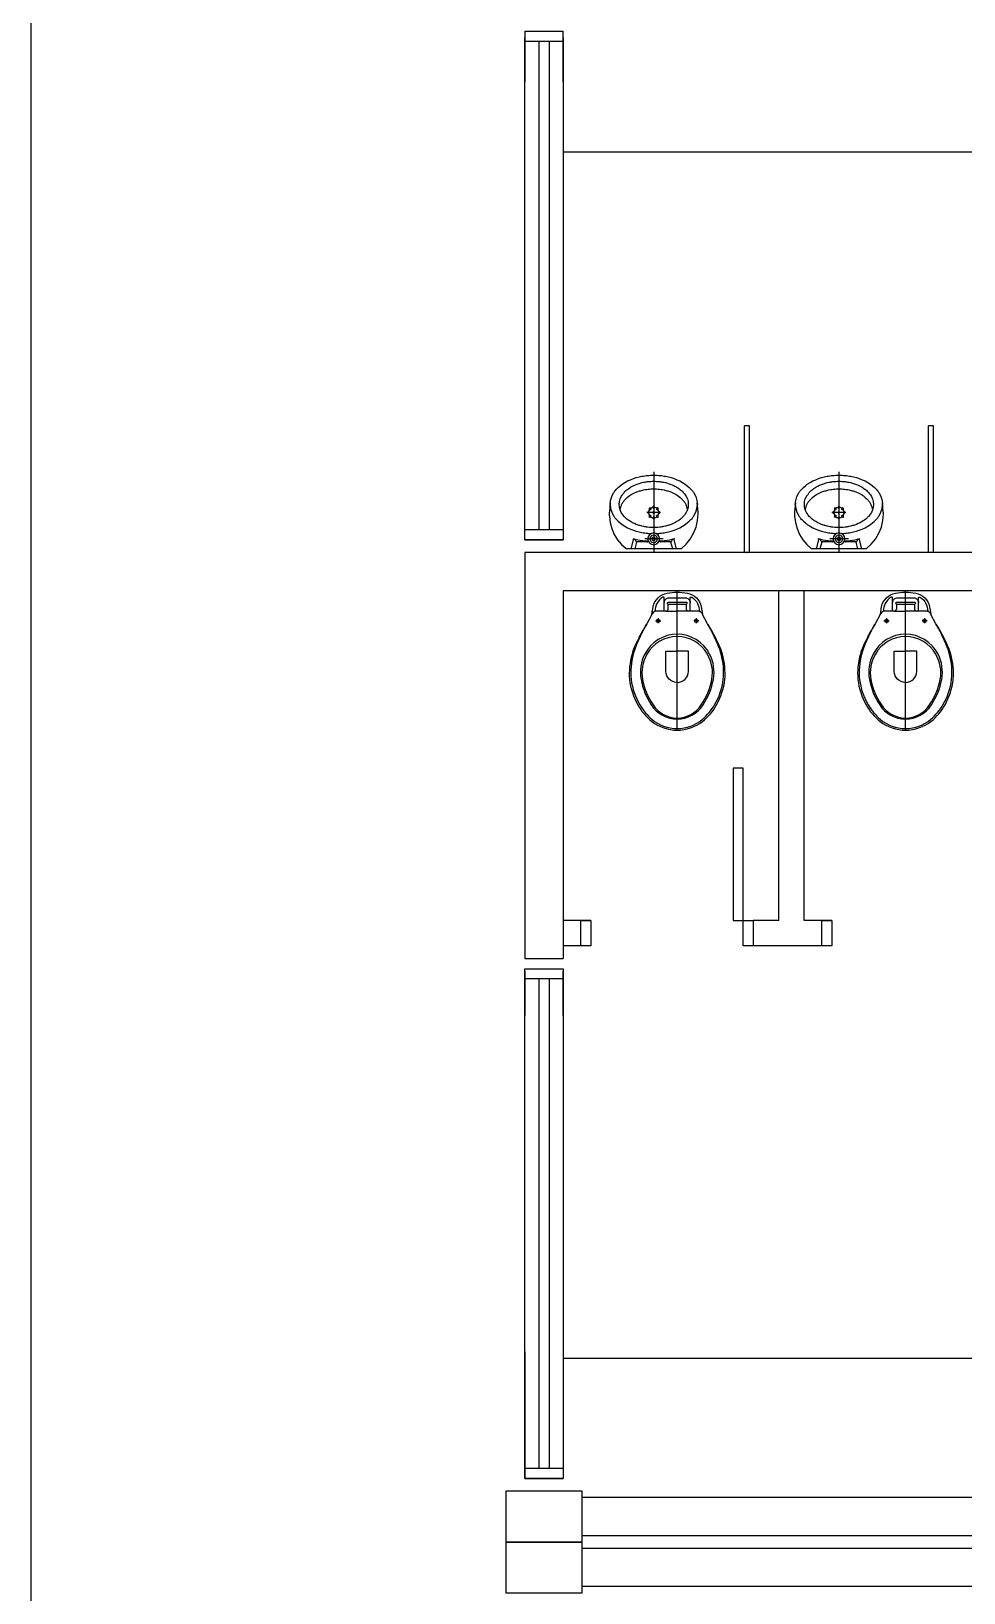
# Model space of a CAD drawing. Header units: millimetres. Extents: x 20431 to 27288, y 6147 to 13165.
# Drawn here: x 24108 to 24476, y 8527 to 9143 of the extents above; entities that cross this region are included whole.
import ezdxf

# ---------------------------------------------------------------- set-up
doc = ezdxf.new("R2010")
doc.units = ezdxf.units.MM
doc.header["$MEASUREMENT"] = 0
for name, color, linetype in [('Arqui-02', 2, 'Continuous'), ('Arqui-Aberturas', 63, 'Continuous'), ('Arqui-DivisóriaGesso', 211, 'Continuous'), ('Arqui-Louças', 30, 'Continuous'), ('Arqui-Paredes', 3, 'Continuous'), ('Arqui-Pilares', 4, 'Continuous')]:
    doc.layers.add(name, color=color, linetype=linetype)

msp = doc.modelspace()

# ---------------------------------------------------------------- linework, layer by layer
at = {"layer": 'Arqui-02'}
for p, q in [((24389.56, 8937.09), (24389.56, 8987.09)), ((24391.56, 8937.09), (24391.56, 8987.09)), ((24462.06, 8937.09), (24462.06, 8987.09)), ((24464.06, 8937.09), (24464.06, 8987.09)), ((24329.06, 8792.09), (24318.06, 8792.09)), ((24403.06, 8792.09), (24393.06, 8792.09)), ((24424.06, 8792.09), (24413.06, 8792.09)), ((24329.06, 8782.09), (24318.06, 8782.09)), ((24424.06, 8782.09), (24393.06, 8782.09))]:
    msp.add_line(p, q, dxfattribs=at)
for points in [[(24391.56, 8987.09), (24389.56, 8987.09)], [(24464.06, 8987.09), (24462.06, 8987.09)], [(24403.06, 8792.09), (24403.06, 8922.09)], [(24413.06, 8792.09), (24413.06, 8922.09)]]:
    msp.add_lwpolyline(points, dxfattribs=at)
for points in [[(24389.06, 8792.09), (24389.06, 8852.09), (24385.06, 8852.09), (24385.06, 8792.09)], [(24325.06, 8782.09), (24325.06, 8792.09), (24329.06, 8792.09), (24329.06, 8782.09)], [(24325.06, 8782.09), (24325.06, 8792.09), (24329.06, 8792.09), (24329.06, 8782.09)], [(24389.06, 8782.09), (24389.06, 8792.09), (24393.06, 8792.09), (24393.06, 8782.09)], [(24420.06, 8782.09), (24420.06, 8792.09), (24424.06, 8792.09), (24424.06, 8782.09)], [(24420.06, 8782.09), (24420.06, 8792.09), (24424.06, 8792.09), (24424.06, 8782.09)]]:
    msp.add_lwpolyline(points, close=True, dxfattribs=at)
at = {"layer": 'Arqui-Aberturas'}
for p, q in [((24303.06, 8942.09), (24303.06, 9140.13)), ((24318.06, 9138.63), (24303.06, 9138.63)), ((24308.56, 9138.63), (24308.56, 9126.63)), ((24308.56, 9136.13), (24308.56, 8946.09)), ((24312.56, 9138.63), (24312.56, 9126.63)), ((24312.56, 9136.13), (24312.56, 8946.09)), ((24318.06, 9140.13), (24318.06, 8942.09)), ((24308.56, 9088.63), (24308.56, 9076.63)), ((24312.56, 9088.63), (24312.56, 9076.63)), ((24318.06, 8946.09), (24303.06, 8946.09)), ((24303.06, 8572.09), (24303.06, 8773.09)), ((24318.06, 8773.09), (24318.06, 8572.09)), ((24318.06, 8769.09), (24303.06, 8769.09)), ((24308.56, 8769.09), (24308.56, 8576.09)), ((24308.56, 8768.09), (24308.56, 8758.59)), ((24312.56, 8769.09), (24312.56, 8576.09)), ((24312.56, 8768.09), (24312.56, 8758.59)), ((24308.56, 8718.63), (24308.56, 8706.63)), ((24312.56, 8718.63), (24312.56, 8706.63)), ((24308.56, 8638.09), (24308.56, 8576.09)), ((24312.56, 8638.09), (24312.56, 8576.09)), ((24303.06, 8622.09), (24303.06, 8572.09)), ((24308.56, 8618.09), (24308.56, 8576.09)), ((24312.56, 8618.09), (24312.56, 8576.09)), ((24318.06, 8622.09), (24318.06, 8572.09)), ((24318.06, 8576.09), (24303.06, 8576.09)), ((24318.06, 8576.09), (24303.06, 8576.09))]:
    msp.add_line(p, q, dxfattribs=at)
for points in [[(24303.06, 9142.63), (24303.06, 9122.63)], [(24318.06, 9122.63), (24318.06, 9142.63)], [(24303.06, 8772.09), (24303.06, 8754.59)], [(24318.06, 8754.59), (24318.06, 8772.09)]]:
    msp.add_lwpolyline(points, dxfattribs=at)
at = {"layer": 'Arqui-DivisóriaGesso'}
msp.add_lwpolyline([(24108.49, 9466.77), (26970.76, 9466.77), (26970.76, 6147.47), (24108.49, 6147.47)], close=True, dxfattribs=at)
at = {"layer": 'Arqui-Louças'}
for p, q in [((24318.06, 9095.13), (24999.35, 9095.13)), ((24353.81, 8962.09), (24353.81, 8937.09)), ((24426.81, 8962.09), (24426.81, 8937.09)), ((24363.06, 8867.09), (24363.06, 8922.09)), ((24453.06, 8867.09), (24453.06, 8922.09)), ((24354.56, 8910.19), (24356.56, 8910.19)), ((24355.56, 8911.29), (24355.56, 8909.29)), ((24371.56, 8910.19), (24369.56, 8910.19)), ((24370.56, 8911.29), (24370.56, 8909.29)), ((24444.56, 8910.19), (24446.56, 8910.19)), ((24445.56, 8911.29), (24445.56, 8909.29)), ((24461.56, 8910.19), (24459.56, 8910.19)), ((24460.56, 8911.29), (24460.56, 8909.29)), ((24318.06, 8619.59), (24999.35, 8619.59))]:
    msp.add_line(p, q, dxfattribs=at)
for points in [[(24353.81, 8969.01), (24353.81, 8937.09)], [(24426.81, 8969.01), (24426.81, 8937.09)], [(24339.13, 8962.09), (24339.83, 8962.78), (24340.57, 8963.44), (24341.35, 8964.04)], [(24341.35, 8964.04), (24342.42, 8964.73), (24343.53, 8965.34), (24344.69, 8965.86)], [(24343.25, 8961.88), (24343.97, 8962.4), (24344.71, 8962.89), (24345.48, 8963.33)], [(24344.69, 8965.86), (24345.78, 8966.28), (24346.89, 8966.65), (24348.03, 8966.95)], [(24345.48, 8963.33), (24346.2, 8963.68), (24346.94, 8963.99), (24347.7, 8964.26)], [(24353.25, 8965.22), (24353.81, 8965.23)], [(24353.81, 8965.23), (24354.36, 8965.22)], [(24359.59, 8966.95), (24360.72, 8966.65), (24361.84, 8966.28), (24362.93, 8965.86)], [(24359.92, 8964.26), (24360.68, 8963.99), (24361.42, 8963.68), (24362.14, 8963.33)], [(24362.14, 8963.33), (24362.91, 8962.89), (24363.65, 8962.41), (24364.37, 8961.88)], [(24362.93, 8965.86), (24364.09, 8965.34), (24365.2, 8964.73), (24366.27, 8964.04)], [(24366.27, 8964.04), (24367.05, 8963.44), (24367.79, 8962.78), (24368.49, 8962.09)], [(24412.13, 8962.09), (24412.83, 8962.78), (24413.57, 8963.44), (24414.35, 8964.04)], [(24414.35, 8964.04), (24415.42, 8964.73), (24416.53, 8965.34), (24417.69, 8965.86)], [(24416.25, 8961.88), (24416.97, 8962.4), (24417.71, 8962.89), (24418.48, 8963.33)], [(24417.69, 8965.86), (24418.78, 8966.28), (24419.89, 8966.65), (24421.03, 8966.95)], [(24418.48, 8963.33), (24419.2, 8963.68), (24419.94, 8963.99), (24420.7, 8964.26)], [(24426.25, 8965.22), (24426.81, 8965.23)], [(24426.81, 8965.23), (24427.36, 8965.22)], [(24432.59, 8966.95), (24433.72, 8966.65), (24434.84, 8966.28), (24435.93, 8965.86)], [(24432.92, 8964.26), (24433.68, 8963.99), (24434.42, 8963.68), (24435.14, 8963.33)], [(24435.14, 8963.33), (24435.91, 8962.89), (24436.65, 8962.41), (24437.37, 8961.88)], [(24435.93, 8965.86), (24437.09, 8965.34), (24438.2, 8964.73), (24439.27, 8964.04)], [(24439.27, 8964.04), (24440.05, 8963.44), (24440.79, 8962.78), (24441.49, 8962.09)], [(24336.65, 8956.69), (24336.33, 8953.18)], [(24336.59, 8956.11), (24336.79, 8957.7), (24337.27, 8959.22), (24338.02, 8960.65)], [(24340.18, 8956.11), (24340.26, 8957.23), (24340.54, 8958.3), (24341.03, 8959.29)], [(24341.98, 8960.55), (24342.14, 8960.83)], [(24342.14, 8960.83), (24342.47, 8961.21), (24342.85, 8961.56), (24343.25, 8961.88)], [(24342.72, 8958.21), (24343.41, 8958.86), (24344.15, 8959.44), (24344.94, 8959.95)], [(24344.94, 8959.95), (24346.01, 8960.52), (24347.12, 8961.02), (24348.26, 8961.41)], [(24359.35, 8961.41), (24360.5, 8961.02), (24361.61, 8960.52), (24362.68, 8959.95)], [(24362.68, 8959.95), (24363.47, 8959.44), (24364.21, 8958.86), (24364.9, 8958.21)], [(24365.48, 8960.83), (24365.89, 8960.34), (24366.25, 8959.83), (24366.59, 8959.29)], [(24366.59, 8959.29), (24367.06, 8958.28), (24367.35, 8957.22), (24367.44, 8956.11)], [(24369.6, 8960.65), (24370.35, 8959.22), (24370.83, 8957.7), (24371.02, 8956.11)], [(24371.29, 8953.18), (24370.97, 8956.69)], [(24409.65, 8956.69), (24409.33, 8953.18)], [(24409.59, 8956.11), (24409.79, 8957.7), (24410.27, 8959.22), (24411.02, 8960.65)], [(24413.18, 8956.11), (24413.26, 8957.23), (24413.54, 8958.3), (24414.03, 8959.29)], [(24414.98, 8960.55), (24415.14, 8960.83)], [(24415.14, 8960.83), (24415.47, 8961.21), (24415.85, 8961.56), (24416.25, 8961.88)], [(24415.72, 8958.21), (24416.41, 8958.86), (24417.15, 8959.44), (24417.94, 8959.95)], [(24417.94, 8959.95), (24419.01, 8960.52), (24420.12, 8961.02), (24421.26, 8961.41)], [(24432.35, 8961.41), (24433.5, 8961.02), (24434.61, 8960.52), (24435.68, 8959.95)], [(24435.68, 8959.95), (24436.47, 8959.44), (24437.21, 8958.86), (24437.9, 8958.21)], [(24438.48, 8960.83), (24438.89, 8960.34), (24439.25, 8959.83), (24439.59, 8959.29)], [(24439.59, 8959.29), (24440.06, 8958.28), (24440.35, 8957.22), (24440.44, 8956.11)], [(24442.6, 8960.65), (24443.35, 8959.22), (24443.83, 8957.7), (24444.02, 8956.11)], [(24444.29, 8953.18), (24443.97, 8956.69)], [(24336.35, 8951.46), (24336.63, 8948.99), (24337.29, 8946.59), (24338.28, 8944.31)], [(24336.59, 8956.11), (24336.79, 8954.52), (24337.27, 8953), (24338.02, 8951.58)], [(24339.13, 8950.13), (24339.83, 8949.44), (24340.57, 8948.78), (24341.35, 8948.19)], [(24341.03, 8952.94), (24340.56, 8953.94), (24340.28, 8955.01), (24340.18, 8956.11)], [(24340.6, 8953.82), (24340.69, 8954.47), (24340.84, 8955.11), (24341.06, 8955.73)], [(24342.14, 8951.4), (24341.73, 8951.88), (24341.37, 8952.4), (24341.03, 8952.94)], [(24345.48, 8948.9), (24344.7, 8949.33), (24343.96, 8949.82), (24343.25, 8950.34)], [(24356.51, 8952.91), (24351.06, 8952.91)], [(24351.74, 8953.24), (24351.58, 8953.2), (24351.46, 8953.08), (24351.41, 8952.91)], [(24351.41, 8952.91), (24351.46, 8952.74), (24351.58, 8952.62), (24351.74, 8952.58)], [(24353.81, 8954.98), (24353.01, 8954.81), (24352.35, 8954.37), (24351.91, 8953.71), (24351.74, 8952.91)], [(24352.07, 8952.91), (24352.03, 8953.08), (24351.91, 8953.2), (24351.74, 8953.24)], [(24351.74, 8952.58), (24351.91, 8952.62), (24352.03, 8952.74), (24352.07, 8952.91)], [(24351.74, 8952.91), (24351.91, 8952.11), (24352.35, 8951.45), (24353.01, 8951.01), (24353.81, 8950.84)], [(24352.76, 8951.86), (24351.89, 8950.99)], [(24352.76, 8953.96), (24351.97, 8954.74)], [(24352.35, 8954.7), (24352.18, 8954.66), (24352.06, 8954.54), (24352.02, 8954.37)], [(24352.02, 8954.37), (24352.06, 8954.2), (24352.18, 8954.08), (24352.35, 8954.04)], [(24352.35, 8951.78), (24352.18, 8951.73), (24352.06, 8951.62), (24352.02, 8951.45)], [(24352.02, 8951.45), (24352.06, 8951.28), (24352.18, 8951.16), (24352.35, 8951.12)], [(24352.68, 8954.37), (24352.63, 8954.54), (24352.52, 8954.66), (24352.35, 8954.7)], [(24352.35, 8954.04), (24352.52, 8954.08), (24352.63, 8954.2), (24352.68, 8954.37)], [(24352.68, 8951.45), (24352.63, 8951.62), (24352.52, 8951.73), (24352.35, 8951.78)], [(24352.35, 8951.12), (24352.52, 8951.16), (24352.63, 8951.28), (24352.68, 8951.45)], [(24353.81, 8955.31), (24353.64, 8955.26), (24353.52, 8955.14), (24353.48, 8954.98)], [(24353.48, 8954.98), (24353.52, 8954.81), (24353.64, 8954.69), (24353.81, 8954.64)], [(24353.81, 8953.24), (24353.64, 8953.2), (24353.52, 8953.08), (24353.48, 8952.91)], [(24353.48, 8952.91), (24353.52, 8952.74), (24353.64, 8952.62), (24353.81, 8952.58)], [(24353.81, 8951.17), (24353.64, 8951.13), (24353.52, 8951.01), (24353.48, 8950.84)], [(24353.48, 8950.84), (24353.52, 8950.68), (24353.64, 8950.56), (24353.81, 8950.51)], [(24354.14, 8954.98), (24354.09, 8955.14), (24353.98, 8955.26), (24353.81, 8955.31)], [(24353.81, 8954.64), (24353.98, 8954.69), (24354.09, 8954.81), (24354.14, 8954.98)], [(24355.87, 8952.91), (24355.71, 8953.71), (24355.27, 8954.37), (24354.61, 8954.81), (24353.81, 8954.98)], [(24354.14, 8952.91), (24354.09, 8953.08), (24353.98, 8953.2), (24353.81, 8953.24)], [(24353.81, 8950.84), (24354.61, 8951.01), (24355.27, 8951.45), (24355.71, 8952.11), (24355.87, 8952.91)], [(24353.81, 8952.58), (24353.98, 8952.62), (24354.09, 8952.74), (24354.14, 8952.91)], [(24354.14, 8950.84), (24354.09, 8951.01), (24353.98, 8951.13), (24353.81, 8951.17)], [(24353.81, 8950.51), (24353.98, 8950.56), (24354.09, 8950.68), (24354.14, 8950.84)], [(24355.64, 8954.74), (24354.86, 8953.96)], [(24355.73, 8950.99), (24354.86, 8951.86)], [(24355.27, 8954.7), (24355.1, 8954.66), (24354.98, 8954.54), (24354.94, 8954.37)], [(24354.94, 8954.37), (24354.98, 8954.2), (24355.1, 8954.08), (24355.27, 8954.04)], [(24355.27, 8951.78), (24355.1, 8951.73), (24354.98, 8951.62), (24354.94, 8951.45)], [(24354.94, 8951.45), (24354.98, 8951.28), (24355.1, 8951.16), (24355.27, 8951.12)], [(24355.6, 8954.37), (24355.56, 8954.54), (24355.44, 8954.66), (24355.27, 8954.7)], [(24355.27, 8954.04), (24355.44, 8954.08), (24355.56, 8954.2), (24355.6, 8954.37)], [(24355.6, 8951.45), (24355.56, 8951.62), (24355.44, 8951.73), (24355.27, 8951.78)], [(24355.27, 8951.12), (24355.44, 8951.16), (24355.56, 8951.28), (24355.6, 8951.45)], [(24355.87, 8953.24), (24355.71, 8953.2), (24355.59, 8953.08), (24355.54, 8952.91)], [(24355.54, 8952.91), (24355.59, 8952.74), (24355.71, 8952.62), (24355.87, 8952.58)], [(24356.21, 8952.91), (24356.16, 8953.08), (24356.04, 8953.2), (24355.87, 8953.24)], [(24355.87, 8952.58), (24356.04, 8952.62), (24356.16, 8952.74), (24356.21, 8952.91)], [(24364.37, 8950.34), (24363.65, 8949.82), (24362.91, 8949.33), (24362.14, 8948.9)], [(24366.59, 8952.94), (24366.25, 8952.4), (24365.89, 8951.88), (24365.48, 8951.4)], [(24366.27, 8948.19), (24367.05, 8948.78), (24367.79, 8949.44), (24368.49, 8950.13)], [(24366.56, 8955.73), (24366.78, 8955.11), (24366.93, 8954.47), (24367.01, 8953.82)], [(24367.44, 8956.11), (24367.35, 8955.01), (24367.06, 8953.94), (24366.59, 8952.94)], [(24369.55, 8944.74), (24370.53, 8947.2), (24371.12, 8949.77), (24371.33, 8952.41)], [(24369.6, 8951.58), (24370.35, 8953), (24370.83, 8954.52), (24371.02, 8956.11)], [(24371.32, 8952.8), (24371.29, 8953.18)], [(24371.33, 8952.41), (24371.32, 8952.8)], [(24409.35, 8951.46), (24409.63, 8948.99), (24410.29, 8946.59), (24411.28, 8944.31)], [(24409.59, 8956.11), (24409.79, 8954.52), (24410.27, 8953), (24411.02, 8951.58)], [(24412.13, 8950.13), (24412.83, 8949.44), (24413.57, 8948.78), (24414.35, 8948.19)], [(24414.03, 8952.94), (24413.56, 8953.94), (24413.28, 8955.01), (24413.18, 8956.11)], [(24413.6, 8953.82), (24413.69, 8954.47), (24413.84, 8955.11), (24414.06, 8955.73)], [(24415.14, 8951.4), (24414.73, 8951.88), (24414.37, 8952.4), (24414.03, 8952.94)], [(24418.48, 8948.9), (24417.7, 8949.33), (24416.96, 8949.82), (24416.25, 8950.34)], [(24429.51, 8952.91), (24424.06, 8952.91)], [(24424.74, 8953.24), (24424.58, 8953.2), (24424.46, 8953.08), (24424.41, 8952.91)], [(24424.41, 8952.91), (24424.46, 8952.74), (24424.58, 8952.62), (24424.74, 8952.58)], [(24426.81, 8954.98), (24426.01, 8954.81), (24425.35, 8954.37), (24424.91, 8953.71), (24424.74, 8952.91)], [(24425.07, 8952.91), (24425.03, 8953.08), (24424.91, 8953.2), (24424.74, 8953.24)], [(24424.74, 8952.58), (24424.91, 8952.62), (24425.03, 8952.74), (24425.07, 8952.91)], [(24424.74, 8952.91), (24424.91, 8952.11), (24425.35, 8951.45), (24426.01, 8951.01), (24426.81, 8950.84)], [(24425.76, 8951.86), (24424.89, 8950.99)], [(24425.76, 8953.96), (24424.97, 8954.74)], [(24425.35, 8954.7), (24425.18, 8954.66), (24425.06, 8954.54), (24425.02, 8954.37)], [(24425.02, 8954.37), (24425.06, 8954.2), (24425.18, 8954.08), (24425.35, 8954.04)], [(24425.35, 8951.78), (24425.18, 8951.73), (24425.06, 8951.62), (24425.02, 8951.45)], [(24425.02, 8951.45), (24425.06, 8951.28), (24425.18, 8951.16), (24425.35, 8951.12)], [(24425.68, 8954.37), (24425.63, 8954.54), (24425.52, 8954.66), (24425.35, 8954.7)], [(24425.35, 8954.04), (24425.52, 8954.08), (24425.63, 8954.2), (24425.68, 8954.37)], [(24425.68, 8951.45), (24425.63, 8951.62), (24425.52, 8951.73), (24425.35, 8951.78)], [(24425.35, 8951.12), (24425.52, 8951.16), (24425.63, 8951.28), (24425.68, 8951.45)], [(24426.81, 8955.31), (24426.64, 8955.26), (24426.52, 8955.14), (24426.48, 8954.98)], [(24426.48, 8954.98), (24426.52, 8954.81), (24426.64, 8954.69), (24426.81, 8954.64)], [(24426.81, 8953.24), (24426.64, 8953.2), (24426.52, 8953.08), (24426.48, 8952.91)], [(24426.48, 8952.91), (24426.52, 8952.74), (24426.64, 8952.62), (24426.81, 8952.58)], [(24426.81, 8951.17), (24426.64, 8951.13), (24426.52, 8951.01), (24426.48, 8950.84)], [(24426.48, 8950.84), (24426.52, 8950.68), (24426.64, 8950.56), (24426.81, 8950.51)], [(24427.14, 8954.98), (24427.09, 8955.14), (24426.98, 8955.26), (24426.81, 8955.31)], [(24426.81, 8954.64), (24426.98, 8954.69), (24427.09, 8954.81), (24427.14, 8954.98)], [(24428.87, 8952.91), (24428.71, 8953.71), (24428.27, 8954.37), (24427.61, 8954.81), (24426.81, 8954.98)], [(24427.14, 8952.91), (24427.09, 8953.08), (24426.98, 8953.2), (24426.81, 8953.24)], [(24426.81, 8950.84), (24427.61, 8951.01), (24428.27, 8951.45), (24428.71, 8952.11), (24428.87, 8952.91)], [(24426.81, 8952.58), (24426.98, 8952.62), (24427.09, 8952.74), (24427.14, 8952.91)], [(24427.14, 8950.84), (24427.09, 8951.01), (24426.98, 8951.13), (24426.81, 8951.17)], [(24426.81, 8950.51), (24426.98, 8950.56), (24427.09, 8950.68), (24427.14, 8950.84)], [(24428.64, 8954.74), (24427.86, 8953.96)], [(24428.73, 8950.99), (24427.86, 8951.86)], [(24428.27, 8954.7), (24428.1, 8954.66), (24427.98, 8954.54), (24427.94, 8954.37)], [(24427.94, 8954.37), (24427.98, 8954.2), (24428.1, 8954.08), (24428.27, 8954.04)], [(24428.27, 8951.78), (24428.1, 8951.73), (24427.98, 8951.62), (24427.94, 8951.45)], [(24427.94, 8951.45), (24427.98, 8951.28), (24428.1, 8951.16), (24428.27, 8951.12)], [(24428.6, 8954.37), (24428.56, 8954.54), (24428.44, 8954.66), (24428.27, 8954.7)], [(24428.27, 8954.04), (24428.44, 8954.08), (24428.56, 8954.2), (24428.6, 8954.37)], [(24428.6, 8951.45), (24428.56, 8951.62), (24428.44, 8951.73), (24428.27, 8951.78)], [(24428.27, 8951.12), (24428.44, 8951.16), (24428.56, 8951.28), (24428.6, 8951.45)], [(24428.87, 8953.24), (24428.71, 8953.2), (24428.59, 8953.08), (24428.54, 8952.91)], [(24428.54, 8952.91), (24428.59, 8952.74), (24428.71, 8952.62), (24428.87, 8952.58)], [(24429.21, 8952.91), (24429.16, 8953.08), (24429.04, 8953.2), (24428.87, 8953.24)], [(24428.87, 8952.58), (24429.04, 8952.62), (24429.16, 8952.74), (24429.21, 8952.91)], [(24437.37, 8950.34), (24436.65, 8949.82), (24435.91, 8949.33), (24435.14, 8948.9)], [(24439.59, 8952.94), (24439.25, 8952.4), (24438.89, 8951.88), (24438.48, 8951.4)], [(24439.27, 8948.19), (24440.05, 8948.78), (24440.79, 8949.44), (24441.49, 8950.13)], [(24439.56, 8955.73), (24439.78, 8955.11), (24439.93, 8954.47), (24440.01, 8953.82)], [(24440.44, 8956.11), (24440.35, 8955.01), (24440.06, 8953.94), (24439.59, 8952.94)], [(24442.55, 8944.74), (24443.53, 8947.2), (24444.12, 8949.77), (24444.33, 8952.41)], [(24442.6, 8951.58), (24443.35, 8953), (24443.83, 8954.52), (24444.02, 8956.11)], [(24444.32, 8952.8), (24444.29, 8953.18)], [(24444.33, 8952.41), (24444.32, 8952.8)], [(24338.28, 8944.31), (24339.58, 8942.19), (24341.17, 8940.29), (24343.02, 8938.62)], [(24341.35, 8948.19), (24342.42, 8947.5), (24343.53, 8946.88), (24344.69, 8946.36)], [(24344.69, 8946.36), (24345.78, 8945.94), (24346.89, 8945.58), (24348.03, 8945.28)], [(24347.7, 8947.96), (24346.94, 8948.23), (24346.2, 8948.55), (24345.48, 8948.9)], [(24353.81, 8944.86), (24352.91, 8944.67), (24352.17, 8944.18), (24351.68, 8943.44), (24351.5, 8942.54)], [(24353.81, 8944.03), (24353.06, 8943.83), (24352.53, 8943.29), (24352.32, 8942.54)], [(24353.81, 8947), (24353.25, 8947)], [(24354.36, 8947), (24353.81, 8947)], [(24356.12, 8942.54), (24355.94, 8943.44), (24355.45, 8944.18), (24354.71, 8944.67), (24353.81, 8944.86)], [(24355.3, 8942.54), (24355.09, 8943.29), (24354.56, 8943.83), (24353.81, 8944.03)], [(24359.59, 8945.28), (24360.72, 8945.58), (24361.84, 8945.94), (24362.93, 8946.36)], [(24362.14, 8948.9), (24361.42, 8948.55), (24360.68, 8948.23), (24359.92, 8947.96)], [(24362.93, 8946.36), (24364.09, 8946.88), (24365.2, 8947.5), (24366.27, 8948.19)], [(24364.6, 8938.62), (24366.56, 8940.4), (24368.22, 8942.45), (24369.55, 8944.74)], [(24411.28, 8944.31), (24412.58, 8942.19), (24414.17, 8940.29), (24416.02, 8938.62)], [(24414.35, 8948.19), (24415.42, 8947.5), (24416.53, 8946.88), (24417.69, 8946.36)], [(24417.69, 8946.36), (24418.78, 8945.94), (24419.89, 8945.58), (24421.03, 8945.28)], [(24420.7, 8947.96), (24419.94, 8948.23), (24419.2, 8948.55), (24418.48, 8948.9)], [(24426.81, 8944.86), (24425.91, 8944.67), (24425.17, 8944.18), (24424.68, 8943.44), (24424.5, 8942.54)], [(24426.81, 8944.03), (24426.06, 8943.83), (24425.53, 8943.29), (24425.32, 8942.54)], [(24426.81, 8947), (24426.25, 8947)], [(24427.36, 8947), (24426.81, 8947)], [(24429.12, 8942.54), (24428.94, 8943.44), (24428.45, 8944.18), (24427.71, 8944.67), (24426.81, 8944.86)], [(24428.3, 8942.54), (24428.09, 8943.29), (24427.56, 8943.83), (24426.81, 8944.03)], [(24432.59, 8945.28), (24433.72, 8945.58), (24434.84, 8945.94), (24435.93, 8946.36)], [(24435.14, 8948.9), (24434.42, 8948.55), (24433.68, 8948.23), (24432.92, 8947.96)], [(24435.93, 8946.36), (24437.09, 8946.88), (24438.2, 8947.5), (24439.27, 8948.19)], [(24437.6, 8938.62), (24439.56, 8940.4), (24441.22, 8942.45), (24442.55, 8944.74)], [(24364.6, 8938.62), (24343.02, 8938.62)], [(24345.85, 8942.61), (24344.81, 8938.62)], [(24345.53, 8942.71), (24346.51, 8942.4), (24347.51, 8942.15), (24348.52, 8941.96)], [(24347.01, 8941.23), (24346.33, 8938.62)], [(24351.19, 8941.36), (24347.15, 8941.36)], [(24348.52, 8941.96), (24349.54, 8941.84), (24350.56, 8941.78), (24351.65, 8941.78)], [(24357.59, 8942.54), (24350.26, 8942.54)], [(24351.19, 8941.36), (24351.32, 8941.38), (24351.43, 8941.43), (24351.52, 8941.52)], [(24351.5, 8942.54), (24351.68, 8941.64), (24352.17, 8940.91), (24352.91, 8940.41), (24353.81, 8940.23)], [(24351.52, 8941.52), (24351.58, 8941.64), (24351.63, 8941.89)], [(24352.32, 8942.54), (24352.53, 8941.79), (24353.06, 8941.26), (24353.81, 8941.05)], [(24353.81, 8941.05), (24354.56, 8941.26), (24355.09, 8941.79), (24355.3, 8942.54)], [(24353.81, 8940.23), (24354.71, 8940.41), (24355.45, 8940.91), (24355.94, 8941.64), (24356.12, 8942.54)], [(24355.97, 8941.78), (24357.06, 8941.78), (24358.08, 8941.84), (24359.1, 8941.96)], [(24355.99, 8941.89), (24356.03, 8941.64), (24356.09, 8941.52)], [(24356.09, 8941.52), (24356.19, 8941.43), (24356.3, 8941.38), (24356.42, 8941.36)], [(24360.44, 8941.36), (24356.42, 8941.36)], [(24359.1, 8941.96), (24360.11, 8942.15), (24361.11, 8942.4), (24362.09, 8942.71)], [(24361.29, 8938.62), (24360.61, 8941.23)], [(24362.81, 8938.62), (24361.77, 8942.61)], [(24437.6, 8938.62), (24416.02, 8938.62)], [(24418.85, 8942.61), (24417.81, 8938.62)], [(24418.53, 8942.71), (24419.51, 8942.4), (24420.51, 8942.15), (24421.52, 8941.96)], [(24420.01, 8941.23), (24419.33, 8938.62)], [(24424.19, 8941.36), (24420.15, 8941.36)], [(24421.52, 8941.96), (24422.54, 8941.84), (24423.56, 8941.78), (24424.65, 8941.78)], [(24430.59, 8942.54), (24423.26, 8942.54)], [(24424.19, 8941.36), (24424.32, 8941.38), (24424.43, 8941.43), (24424.52, 8941.52)], [(24424.5, 8942.54), (24424.68, 8941.64), (24425.17, 8940.91), (24425.91, 8940.41), (24426.81, 8940.23)], [(24424.52, 8941.52), (24424.58, 8941.64), (24424.63, 8941.89)], [(24425.32, 8942.54), (24425.53, 8941.79), (24426.06, 8941.26), (24426.81, 8941.05)], [(24426.81, 8941.05), (24427.56, 8941.26), (24428.09, 8941.79), (24428.3, 8942.54)], [(24426.81, 8940.23), (24427.71, 8940.41), (24428.45, 8940.91), (24428.94, 8941.64), (24429.12, 8942.54)], [(24428.97, 8941.78), (24430.06, 8941.78), (24431.08, 8941.84), (24432.1, 8941.96)], [(24428.99, 8941.89), (24429.03, 8941.64), (24429.09, 8941.52)], [(24429.09, 8941.52), (24429.19, 8941.43), (24429.3, 8941.38), (24429.42, 8941.36)], [(24433.44, 8941.36), (24429.42, 8941.36)], [(24432.1, 8941.96), (24433.11, 8942.15), (24434.11, 8942.4), (24435.09, 8942.71)], [(24434.29, 8938.62), (24433.61, 8941.23)], [(24435.81, 8938.62), (24434.77, 8942.61)], [(24358.56, 8914.09), (24363.05, 8914.09)], [(24359.56, 8916.74), (24363.06, 8916.74), (24366.56, 8916.74)], [(24367.56, 8914.09), (24363.06, 8914.09)], [(24448.56, 8914.09), (24453.05, 8914.09)], [(24449.56, 8916.74), (24453.06, 8916.74), (24456.56, 8916.74)], [(24457.56, 8914.09), (24453.06, 8914.09)]]:
    msp.add_lwpolyline(points, dxfattribs=at)
for points in [[(24347.7, 8964.26, -0.018626), (24349.17, 8964.69), (24349.92, 8964.85)], [(24348.03, 8966.95, -0.02046), (24350.25, 8967.37)], [(24349.92, 8964.85, -0.015078), (24351.4, 8965.08), (24352.14, 8965.16)], [(24350.25, 8967.37, -0.015737), (24351.36, 8967.5)], [(24351.36, 8967.5, -0.017734), (24353.81, 8967.62)], [(24352.14, 8965.16, -0.012772), (24353.25, 8965.22)], [(24353.81, 8967.62, -0.017734), (24356.26, 8967.5)], [(24354.36, 8965.22, -0.012771), (24355.48, 8965.16)], [(24355.48, 8965.16), (24356.22, 8965.08, -0.015079), (24357.7, 8964.85)], [(24356.26, 8967.5, -0.015735), (24357.37, 8967.37)], [(24357.37, 8967.37, -0.020461), (24359.59, 8966.95)], [(24357.7, 8964.85), (24358.45, 8964.69, -0.018626), (24359.92, 8964.26)], [(24420.7, 8964.26, -0.018626), (24422.17, 8964.69), (24422.92, 8964.85)], [(24421.03, 8966.95, -0.02046), (24423.25, 8967.37)], [(24422.92, 8964.85, -0.015078), (24424.4, 8965.08), (24425.14, 8965.16)], [(24423.25, 8967.37, -0.015737), (24424.36, 8967.5)], [(24424.36, 8967.5, -0.017734), (24426.81, 8967.62)], [(24425.14, 8965.16, -0.012772), (24426.25, 8965.22)], [(24426.81, 8967.62, -0.017734), (24429.26, 8967.5)], [(24427.36, 8965.22, -0.012771), (24428.48, 8965.16)], [(24428.48, 8965.16), (24429.22, 8965.08, -0.015079), (24430.7, 8964.85)], [(24429.26, 8967.5, -0.015735), (24430.37, 8967.37)], [(24430.37, 8967.37, -0.020461), (24432.59, 8966.95)], [(24430.7, 8964.85), (24431.45, 8964.69, -0.018626), (24432.92, 8964.26)], [(24338.02, 8960.65, -0.029412), (24338.72, 8961.64), (24339.13, 8962.09)], [(24341.03, 8959.29), (24341.34, 8959.71, 0.021616), (24341.98, 8960.55)], [(24341.06, 8955.73, -0.050002), (24341.61, 8956.81)], [(24341.61, 8956.81, -0.02971), (24342.32, 8957.77), (24342.72, 8958.21)], [(24348.26, 8961.41, -0.016259), (24349.74, 8961.8), (24350.48, 8961.94)], [(24350.48, 8961.94, -0.015642), (24351.59, 8962.1)], [(24351.59, 8962.1, -0.013175), (24352.7, 8962.2)], [(24352.7, 8962.2, -0.014052), (24353.81, 8962.23)], [(24353.81, 8962.23, -0.014052), (24354.92, 8962.2)], [(24354.92, 8962.2, -0.013175), (24356.03, 8962.1)], [(24356.03, 8962.1, -0.015643), (24357.14, 8961.94)], [(24357.14, 8961.94), (24357.88, 8961.8, -0.016262), (24359.35, 8961.41)], [(24364.37, 8961.88), (24364.75, 8961.55, -0.020792), (24365.48, 8960.83)], [(24364.9, 8958.21), (24365.3, 8957.77, -0.029703), (24366.01, 8956.81)], [(24366.01, 8956.81, -0.04999), (24366.56, 8955.73)], [(24368.49, 8962.09), (24368.9, 8961.64, -0.029425), (24369.6, 8960.65)], [(24411.02, 8960.65, -0.029412), (24411.72, 8961.64), (24412.13, 8962.09)], [(24414.03, 8959.29), (24414.34, 8959.71, 0.021616), (24414.98, 8960.55)], [(24414.06, 8955.73, -0.050002), (24414.61, 8956.81)], [(24414.61, 8956.81, -0.02971), (24415.32, 8957.77), (24415.72, 8958.21)], [(24421.26, 8961.41, -0.016259), (24422.74, 8961.8), (24423.48, 8961.94)], [(24423.48, 8961.94, -0.015642), (24424.59, 8962.1)], [(24424.59, 8962.1, -0.013175), (24425.7, 8962.2)], [(24425.7, 8962.2, -0.014052), (24426.81, 8962.23)], [(24426.81, 8962.23, -0.014052), (24427.92, 8962.2)], [(24427.92, 8962.2, -0.013175), (24429.03, 8962.1)], [(24429.03, 8962.1, -0.015643), (24430.14, 8961.94)], [(24430.14, 8961.94), (24430.88, 8961.8, -0.016262), (24432.35, 8961.41)], [(24437.37, 8961.88), (24437.75, 8961.55, -0.020792), (24438.48, 8960.83)], [(24437.9, 8958.21), (24438.3, 8957.77, -0.029703), (24439.01, 8956.81)], [(24439.01, 8956.81, -0.04999), (24439.56, 8955.73)], [(24441.49, 8962.09), (24441.9, 8961.64, -0.029425), (24442.6, 8960.65)], [(24336.33, 8953.18, 0.025489), (24336.29, 8952.32)], [(24336.29, 8952.32, 0.025506), (24336.35, 8951.46)], [(24338.02, 8951.58, 0.029418), (24338.72, 8950.59), (24339.13, 8950.13)], [(24343.25, 8950.34), (24342.86, 8950.67, -0.02081), (24342.14, 8951.4)], [(24365.48, 8951.4, -0.020792), (24364.75, 8950.67), (24364.37, 8950.34)], [(24368.49, 8950.13), (24368.9, 8950.59, 0.029431), (24369.6, 8951.58)], [(24409.33, 8953.18, 0.025489), (24409.29, 8952.32)], [(24409.29, 8952.32, 0.025506), (24409.35, 8951.46)], [(24411.02, 8951.58, 0.029418), (24411.72, 8950.59), (24412.13, 8950.13)], [(24416.25, 8950.34), (24415.86, 8950.67, -0.02081), (24415.14, 8951.4)], [(24438.48, 8951.4, -0.020792), (24437.75, 8950.67), (24437.37, 8950.34)], [(24441.49, 8950.13), (24441.9, 8950.59, 0.029431), (24442.6, 8951.58)], [(24349.92, 8947.37), (24349.17, 8947.54, -0.018631), (24347.7, 8947.96)], [(24348.03, 8945.28, 0.020455), (24350.25, 8944.86)], [(24352.14, 8947.06), (24351.4, 8947.14, -0.015079), (24349.92, 8947.37)], [(24350.25, 8944.86, 0.015739), (24351.36, 8944.72)], [(24351.36, 8944.72, 0.010834), (24352.85, 8944.63)], [(24353.25, 8947, -0.013893), (24352.14, 8947.06)], [(24355.48, 8947.06, -0.013893), (24354.36, 8947)], [(24354.77, 8944.63, 0.010835), (24356.26, 8944.72)], [(24357.7, 8947.37, -0.01508), (24356.22, 8947.14), (24355.48, 8947.06)], [(24356.26, 8944.72, 0.015738), (24357.37, 8944.86)], [(24357.37, 8944.86, 0.020456), (24359.59, 8945.28)], [(24359.92, 8947.96, -0.018631), (24358.45, 8947.54), (24357.7, 8947.37)], [(24422.92, 8947.37), (24422.17, 8947.54, -0.018631), (24420.7, 8947.96)], [(24421.03, 8945.28, 0.020455), (24423.25, 8944.86)], [(24425.14, 8947.06), (24424.4, 8947.14, -0.015079), (24422.92, 8947.37)], [(24423.25, 8944.86, 0.015739), (24424.36, 8944.72)], [(24424.36, 8944.72, 0.010834), (24425.85, 8944.63)], [(24426.25, 8947, -0.013893), (24425.14, 8947.06)], [(24428.48, 8947.06, -0.013893), (24427.36, 8947)], [(24427.77, 8944.63, 0.010835), (24429.26, 8944.72)], [(24430.7, 8947.37, -0.01508), (24429.22, 8947.14), (24428.48, 8947.06)], [(24429.26, 8944.72, 0.015738), (24430.37, 8944.86)], [(24430.37, 8944.86, 0.020456), (24432.59, 8945.28)], [(24432.92, 8947.96, -0.018631), (24431.45, 8947.54), (24430.7, 8947.37)], [(24346.54, 8942.15, 0.103805), (24346.16, 8942.49)], [(24346.75, 8941.68, 0.103794), (24346.54, 8942.15)], [(24346.75, 8941.68, 0.171066), (24346.9, 8941.45)], [(24346.9, 8941.45, 0.171026), (24347.15, 8941.36)], [(24347.07, 8941.32, 0.16594), (24347.01, 8941.23)], [(24347.15, 8941.36, 0.165884), (24347.07, 8941.32)], [(24353.81, 8943.24, 1), (24353.81, 8941.85)], [(24353.81, 8941.85, 1), (24353.81, 8943.24)], [(24360.44, 8941.36, 0.171026), (24360.72, 8941.45)], [(24360.55, 8941.32, 0.165857), (24360.44, 8941.36)], [(24360.61, 8941.23, 0.16918), (24360.55, 8941.32)], [(24360.72, 8941.45, 0.171059), (24360.87, 8941.68)], [(24361.08, 8942.15, 0.103814), (24360.87, 8941.68)], [(24361.45, 8942.49, 0.103795), (24361.08, 8942.15)], [(24419.54, 8942.15, 0.103805), (24419.16, 8942.49)], [(24419.75, 8941.68, 0.103794), (24419.54, 8942.15)], [(24419.75, 8941.68, 0.171066), (24419.9, 8941.45)], [(24419.9, 8941.45, 0.171026), (24420.15, 8941.36)], [(24420.07, 8941.32, 0.16594), (24420.01, 8941.23)], [(24420.15, 8941.36, 0.165884), (24420.07, 8941.32)], [(24426.81, 8943.24, 1), (24426.81, 8941.85)], [(24426.81, 8941.85, 1), (24426.81, 8943.24)], [(24433.44, 8941.36, 0.171026), (24433.72, 8941.45)], [(24433.55, 8941.32, 0.165857), (24433.44, 8941.36)], [(24433.61, 8941.23, 0.16918), (24433.55, 8941.32)], [(24433.72, 8941.45, 0.171059), (24433.87, 8941.68)], [(24434.08, 8942.15, 0.103814), (24433.87, 8941.68)], [(24434.45, 8942.49, 0.103795), (24434.08, 8942.15)], [(24353.12, 8912.8, 0.047116), (24353.13, 8912.86), (24353.58, 8915.78, -0.305161), (24359.06, 8921.09, -0.049506), (24363.06, 8921.49, -0.049506), (24367.06, 8921.09, -0.305161), (24372.54, 8915.78), (24372.99, 8912.86, 0.047116), (24373, 8912.8)], [(24357.96, 8914.09), (24357.96, 8917.34), (24357.96, 8919.18, 0.5854), (24357.35, 8919.52, 0.134872), (24355.06, 8917.09, 0.082359), (24354.29, 8913.95)], [(24357.96, 8917.34, -0.414214), (24359.96, 8919.34), (24363.06, 8919.34), (24366.16, 8919.34, -0.414214), (24368.16, 8917.34)], [(24368.16, 8914.09), (24368.16, 8917.34), (24368.16, 8919.18, -0.5854), (24368.77, 8919.52, -0.134872), (24371.06, 8917.09, -0.082359), (24371.83, 8913.95)], [(24443.12, 8912.8, 0.047116), (24443.13, 8912.86), (24443.58, 8915.78, -0.305161), (24449.06, 8921.09, -0.049506), (24453.06, 8921.49, -0.049506), (24457.06, 8921.09, -0.305161), (24462.54, 8915.78), (24462.99, 8912.86, 0.047116), (24463, 8912.8)], [(24447.96, 8914.09), (24447.96, 8917.34), (24447.96, 8919.18, 0.5854), (24447.35, 8919.52, 0.134872), (24445.06, 8917.09, 0.082359), (24444.29, 8913.95)], [(24447.96, 8917.34, -0.414214), (24449.96, 8919.34), (24453.06, 8919.34), (24456.16, 8919.34, -0.414214), (24458.16, 8917.34)], [(24458.16, 8914.09), (24458.16, 8917.34), (24458.16, 8919.18, -0.5854), (24458.77, 8919.52, -0.134872), (24461.06, 8917.09, -0.082359), (24461.83, 8913.95)], [(24358.56, 8914.09), (24355.01, 8914.09, 0.269143), (24353.27, 8913.08), (24353.12, 8912.8, -0.044891), (24353.09, 8912.75), (24351.06, 8909.09, 0.036783), (24349.86, 8907.09, 0.0196), (24347.76, 8903.09, 0.056836), (24345.26, 8897.09, 0.089116), (24344.26, 8887.09, 0.095425), (24347.51, 8877.09, 0.091656), (24353.06, 8870.54, 0.16072), (24363.06, 8867.09, 0.16072), (24373.06, 8870.54, 0.091656), (24378.61, 8877.09, 0.095425), (24381.86, 8887.09, 0.089116), (24380.86, 8897.09, 0.056836), (24378.36, 8903.09, 0.0196), (24376.26, 8907.09, 0.036783), (24375.06, 8909.09), (24373.02, 8912.75, -0.044891), (24373, 8912.8), (24372.84, 8913.08, 0.269143), (24371.11, 8914.09), (24367.56, 8914.09)], [(24358.56, 8914.09, 0.414214), (24359.56, 8915.09), (24359.56, 8916.39, 0.226163), (24359.3, 8916.93, -0.733322), (24359.56, 8917.59), (24363.06, 8917.59), (24366.56, 8917.59, -0.733322), (24366.82, 8916.93, 0.226163), (24366.56, 8916.39), (24366.56, 8915.09, 0.414214), (24367.56, 8914.09)], [(24448.56, 8914.09), (24445.01, 8914.09, 0.269143), (24443.27, 8913.08), (24443.12, 8912.8, -0.044891), (24443.09, 8912.75), (24441.06, 8909.09, 0.036783), (24439.86, 8907.09, 0.0196), (24437.76, 8903.09, 0.056836), (24435.26, 8897.09, 0.089116), (24434.26, 8887.09, 0.095425), (24437.51, 8877.09, 0.091656), (24443.06, 8870.54, 0.16072), (24453.06, 8867.09, 0.16072), (24463.06, 8870.54, 0.091656), (24468.61, 8877.09, 0.095425), (24471.86, 8887.09, 0.089116), (24470.86, 8897.09, 0.056836), (24468.36, 8903.09, 0.0196), (24466.26, 8907.09, 0.036783), (24465.06, 8909.09), (24463.02, 8912.75, -0.044891), (24463, 8912.8), (24462.84, 8913.08, 0.269143), (24461.11, 8914.09), (24457.56, 8914.09)], [(24448.56, 8914.09, 0.414214), (24449.56, 8915.09), (24449.56, 8916.39, 0.226163), (24449.3, 8916.93, -0.733322), (24449.56, 8917.59), (24453.06, 8917.59), (24456.56, 8917.59, -0.733322), (24456.82, 8916.93, 0.226163), (24456.56, 8916.39), (24456.56, 8915.09, 0.414214), (24457.56, 8914.09)], [(24351.06, 8909.09), (24349.96, 8907.09, 0.0204), (24348.06, 8903.09, 0.050595), (24345.71, 8897.09, 0.089432), (24344.91, 8887.09, 0.098712), (24348.31, 8877.09, 0.072481), (24353.06, 8871.39, 0.182574), (24363.06, 8867.79, 0.182574), (24373.06, 8871.39, 0.072481), (24377.81, 8877.09, 0.098712), (24381.21, 8887.09, 0.089432), (24380.41, 8897.09, 0.050595), (24378.06, 8903.09, 0.0204), (24376.16, 8907.09), (24375.06, 8909.09)], [(24441.06, 8909.09), (24439.96, 8907.09, 0.0204), (24438.06, 8903.09, 0.050595), (24435.71, 8897.09, 0.089432), (24434.91, 8887.09, 0.098712), (24438.31, 8877.09, 0.072481), (24443.06, 8871.39, 0.182574), (24453.06, 8867.79, 0.182574), (24463.06, 8871.39, 0.072481), (24467.81, 8877.09, 0.098712), (24471.21, 8887.09, 0.089432), (24470.41, 8897.09, 0.050595), (24468.06, 8903.09, 0.0204), (24466.16, 8907.09), (24465.06, 8909.09)], [(24363.06, 8885.89, -0.394755), (24358.56, 8890.29), (24358.56, 8898.29), (24363.06, 8898.29)], [(24363.06, 8885.89, 0.394755), (24367.56, 8890.29), (24367.56, 8898.29), (24363.06, 8898.29)], [(24453.06, 8885.89, -0.394755), (24448.56, 8890.29), (24448.56, 8898.29), (24453.06, 8898.29)], [(24453.06, 8885.89, 0.394755), (24457.56, 8890.29), (24457.56, 8898.29), (24453.06, 8898.29)]]:
    msp.add_lwpolyline(points, format="xyb", dxfattribs=at)
for points in [[(24375.86, 8897.09, 0.278895), (24363.06, 8904.94, 0.278895), (24350.26, 8897.09, 0.167831), (24348.81, 8887.09, 0.098952), (24352.86, 8877.09, 0.247323), (24363.06, 8871.39, 0.247323), (24373.26, 8877.09, 0.098952), (24377.31, 8887.09, 0.167831)], [(24374.96, 8897.09, 0.264523), (24363.06, 8904.09, 0.264523), (24351.16, 8897.09, 0.185303), (24349.41, 8887.09, 0.106842), (24353.56, 8877.09, 0.250606), (24363.06, 8871.89, 0.250606), (24372.56, 8877.09, 0.106842), (24376.71, 8887.09, 0.185303)], [(24465.86, 8897.09, 0.278895), (24453.06, 8904.94, 0.278895), (24440.26, 8897.09, 0.167831), (24438.81, 8887.09, 0.098952), (24442.86, 8877.09, 0.247323), (24453.06, 8871.39, 0.247323), (24463.26, 8877.09, 0.098952), (24467.31, 8887.09, 0.167831)], [(24464.96, 8897.09, 0.264523), (24453.06, 8904.09, 0.264523), (24441.16, 8897.09, 0.185303), (24439.41, 8887.09, 0.106842), (24443.56, 8877.09, 0.250606), (24453.06, 8871.89, 0.250606), (24462.56, 8877.09, 0.106842), (24466.71, 8887.09, 0.185303)]]:
    msp.add_lwpolyline(points, format="xyb", close=True, dxfattribs=at)
for centre in [(24355.56, 8910.19), (24370.56, 8910.19), (24445.56, 8910.19), (24460.56, 8910.19)]:
    msp.add_circle(centre, 0.65, dxfattribs=at)
msp.add_point((24390.56, 8937.09), dxfattribs=at)
at = {"layer": 'Arqui-Paredes'}
for p, q in [((24303.06, 9142.63), (24318.06, 9142.63)), ((24303.06, 9142.63), (24318.06, 9142.63)), ((24303.06, 8942.09), (24318.06, 8942.09)), ((24608.06, 8937.09), (24303.06, 8937.09)), ((24303.06, 8937.09), (24303.06, 8777.09)), ((24593.06, 8922.09), (24318.06, 8922.09)), ((24318.06, 8922.09), (24318.06, 8777.09)), ((24303.06, 8777.09), (24318.06, 8777.09)), ((24303.06, 8773.09), (24318.06, 8773.09)), ((24303.06, 8773.09), (24318.06, 8773.09)), ((24303.06, 8572.09), (24318.06, 8572.09)), ((24303.06, 8572.09), (24318.06, 8572.09)), ((25195.56, 8564.59), (24325.56, 8564.59)), ((25195.56, 8549.59), (24325.56, 8549.59)), ((25195.56, 8544.59), (24325.56, 8544.59)), ((25195.56, 8529.59), (24325.56, 8529.59))]:
    msp.add_line(p, q, dxfattribs=at)
for points in [[(24318.06, 8942.09), (24303.06, 8942.09)], [(24318.06, 8572.09), (24303.06, 8572.09)], [(24318.06, 8572.09), (24303.06, 8572.09)]]:
    msp.add_lwpolyline(points, dxfattribs=at)
at = {"layer": 'Arqui-Pilares'}
for points in [[(24325.56, 8547.09), (24325.56, 8567.09), (24295.56, 8567.09), (24295.56, 8547.09)], [(24325.56, 8527.09), (24325.56, 8547.09), (24295.56, 8547.09), (24295.56, 8527.09)]]:
    msp.add_lwpolyline(points, close=True, dxfattribs=at)

doc.saveas('drawing.dxf')
